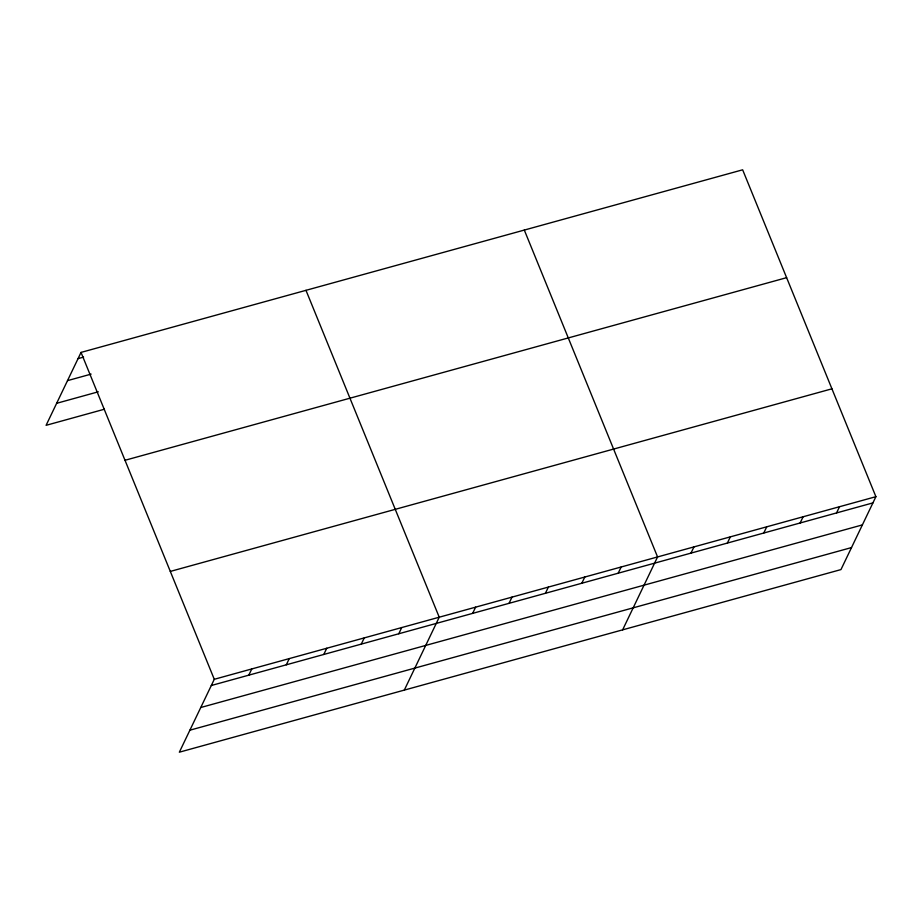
<?xml version="1.0" encoding="UTF-8"?>
<svg xmlns="http://www.w3.org/2000/svg" width="922" height="922" viewBox="0 0 922 922"><rect width="100%" height="100%" fill="white"/><g stroke="black" fill="none" stroke-linecap="round" stroke-linejoin="round"><path stroke-width="1.38" d="M81.032 352.411L214.284 679.295L179.352 752.191L840.968 569.589L875.9 496.681L742.648 169.809L81.032 352.411L46.1 425.319L104.416 409.218M248.802 675.158L251.775 668.946M286.293 664.808L289.266 658.596M323.783 654.459L326.757 648.247M361.274 644.109L364.248 637.909M398.765 633.76L401.738 627.559M404.309 690.105L439.229 617.21L305.977 290.326M472.652 613.372L475.625 607.16M509.036 603.334L512.01 597.122M545.421 593.284L548.394 587.072M581.817 583.246L584.79 577.034M618.201 573.196L621.174 566.995M622.638 629.841L657.57 556.946L524.307 230.062M690.981 553.108L693.955 546.907M727.366 543.07L730.339 536.858M763.762 533.02L766.735 526.819M800.146 522.981L803.12 516.769M836.531 512.943L839.516 506.731M78.047 358.623L83.602 357.091M67.513 380.636L91.117 374.113M56.645 403.306L98.297 391.804M125 460.285L786.616 277.672M170.305 571.421L831.921 388.819M214.284 679.295L875.9 496.681M211.311 685.507L872.927 502.893M200.766 707.508L862.381 524.906M189.897 730.189L851.513 547.576"/></g></svg>
